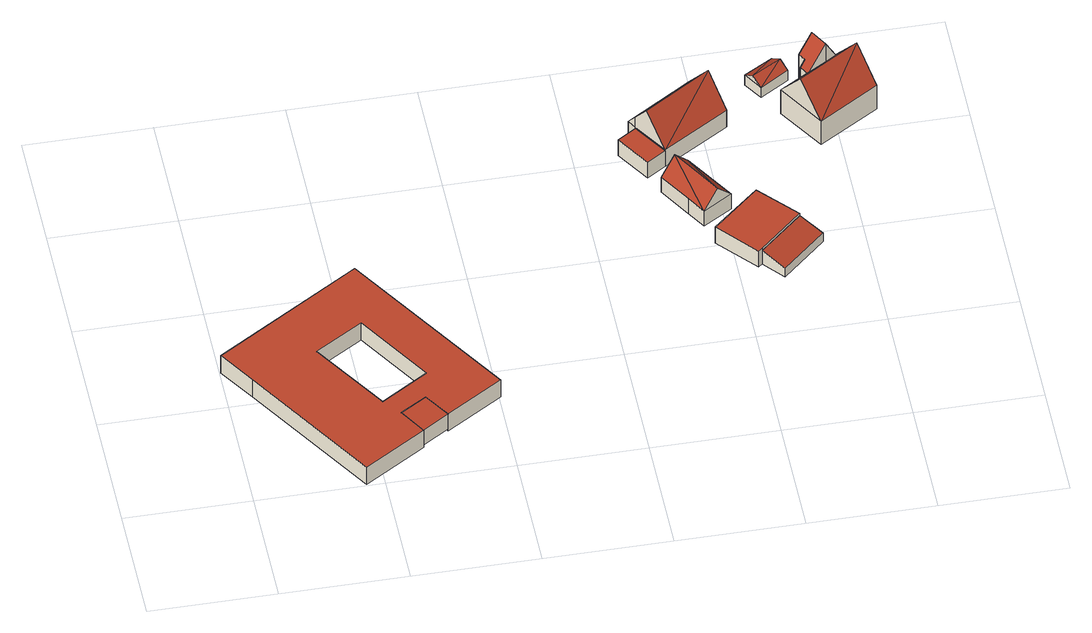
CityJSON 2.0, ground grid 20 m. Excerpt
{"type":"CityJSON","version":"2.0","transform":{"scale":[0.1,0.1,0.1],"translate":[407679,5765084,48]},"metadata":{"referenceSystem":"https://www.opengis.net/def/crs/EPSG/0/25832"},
"CityObjects":{
"building1":{"type":"Building","attributes":{"Gemeindeschluessel":"05515000","Geometrietyp2DReferenz":"3000","function":"31001_2000","roofType":"1000","measuredHeight":3.61},"address":[{"country":"Germany","locality":"Münster","thoroughfareNumber":"181","thoroughfareName":"Coermühle"}],"geometry":[{"type":"Solid","lod":"2","boundaries":[[[[0,1,2,3]],[[4,5,1,0]],[[6,7,5,4]],[[8,9,7,6]],[[10,11,9,8]],[[12,13,11,10]],[[14,15,13,12]],[[16,17,15,14]],[[18,19,20,21]],[[22,23,19,18]],[[24,25,23,22]],[[21,20,25,24]],[[3,2,17,16]],[[14,12,10,8,6,4,0,3,16],[24,22,18,21]],[[1,5,7,9,11,13,15,17,2],[19,23,25,20]]]],"semantics":{"surfaces":[{"type":"WallSurface"},{"type":"RoofSurface"},{"type":"GroundSurface"}],"values":[[0,0,0,0,0,0,0,0,0,0,0,0,0,1,2]]}}]},
"building2":{"type":"Building","attributes":{"Gemeindeschluessel":"05515000","Geometrietyp2DReferenz":"3000","function":"51009_1610","roofType":"1000","measuredHeight":3.12},"geometry":[{"type":"Solid","lod":"2","boundaries":[[[[16,26,27,3]],[[14,28,26,16]],[[12,29,28,14]],[[3,27,29,12]],[[14,16,3,12]],[[26,28,29,27]]]],"semantics":{"surfaces":[{"type":"WallSurface"},{"type":"RoofSurface"},{"type":"GroundSurface"}],"values":[[0,0,0,0,1,2]]}}]},
"building3":{"type":"Building","attributes":{"Gemeindeschluessel":"05515000","Geometrietyp2DReferenz":"3000","function":"51009_1610","roofType":"1000","measuredHeight":3.35},"geometry":[{"type":"Solid","lod":"2","boundaries":[[[[30,31,32,33]],[[34,35,31,30]],[[36,37,35,34]],[[33,32,37,36]],[[34,30,33,36]],[[31,35,37,32]]]],"semantics":{"surfaces":[{"type":"WallSurface"},{"type":"RoofSurface"},{"type":"GroundSurface"}],"values":[[0,0,0,0,1,2]]}}]},
"building4":{"type":"Building","attributes":{"Gemeindeschluessel":"05515000","Geometrietyp2DReferenz":"3000","function":"31001_2700","roofType":"3100","measuredHeight":6.06},"geometry":[{"type":"Solid","lod":"2","boundaries":[[[[38,39,40,41]],[[42,43,39,38]],[[44,45,43,42]],[[46,47,45,44]],[[41,40,47,46]],[[48,49,46]],[[38,41,46,49]],[[48,44,42]],[[49,48,42]],[[48,46,44]],[[49,42,38]],[[39,43,45,47,40]]]],"semantics":{"surfaces":[{"type":"WallSurface"},{"type":"RoofSurface"},{"type":"GroundSurface"}],"values":[[0,0,0,0,0,1,1,1,1,0,0,2]]}}]},
"building5":{"type":"Building","attributes":{"Gemeindeschluessel":"05515000","Geometrietyp2DReferenz":"3000","function":"31001_2700","roofType":"3100","measuredHeight":8.79},"geometry":[{"type":"Solid","lod":"2","boundaries":[[[[50,31,35,51]],[[52,53,31,50]],[[54,55,53,52]],[[56,57,55,54]],[[51,35,57,56]],[[58,59,51]],[[51,56,58]],[[59,58,54]],[[54,52,60,59]],[[59,60,50,51]],[[60,52,50]],[[58,56,54]],[[31,53,55,57,35]]]],"semantics":{"surfaces":[{"type":"WallSurface"},{"type":"RoofSurface"},{"type":"GroundSurface"}],"values":[[0,0,0,0,0,1,1,1,1,0,0,0,2]]}}]},
"building6":{"type":"Building","attributes":{"Gemeindeschluessel":"05515000","Geometrietyp2DReferenz":"3000","function":"31001_2460"},"children":["building6-1","building6-2"]},
"building6-1":{"type":"BuildingPart","attributes":{"roofType":"1000","measuredHeight":3.26},"parents":["building6"],"geometry":[{"type":"Solid","lod":"2","boundaries":[[[[61,62,63,64,65]],[[66,67,68]],[[69,70,66,68]],[[71,72,70,69]],[[65,64,72,71]],[[69,68,61,65,71]],[[63,66,70,72,64]],[[62,61,68,67]],[[66,63,62,67]]]],"semantics":{"surfaces":[{"type":"WallSurface"},{"type":"RoofSurface"},{"type":"GroundSurface"},{"type":"ClosureSurface"}],"values":[[0,0,0,0,0,1,2,0,3]]}}]},
"building6-2":{"type":"BuildingPart","attributes":{"roofType":"2100","measuredHeight":2.84},"parents":["building6"],"geometry":[{"type":"Solid","lod":"2","boundaries":[[[[67,66,73,74]],[[75,76,63,62]],[[74,73,76,75]],[[62,67,74,75]],[[66,63,76,73]],[[63,66,67,62]]]],"semantics":{"surfaces":[{"type":"WallSurface"},{"type":"RoofSurface"},{"type":"GroundSurface"},{"type":"ClosureSurface"}],"values":[[0,0,0,1,2,3]]}}]},
"building7":{"type":"Building","attributes":{"Gemeindeschluessel":"05515000","Geometrietyp2DReferenz":"3000","function":"31001_1310","roofType":"3100","measuredHeight":3.24},"geometry":[{"type":"Solid","lod":"2","boundaries":[[[[77,78,79,80]],[[81,82,78,77]],[[83,84,82,81]],[[80,79,84,83]],[[77,85,81]],[[83,86,80]],[[86,85,77]],[[77,80,86]],[[83,81,85]],[[85,86,83]],[[78,82,84,79]]]],"semantics":{"surfaces":[{"type":"WallSurface"},{"type":"RoofSurface"},{"type":"GroundSurface"}],"values":[[0,0,0,0,0,0,1,1,1,1,2]]}}]},
"building8":{"type":"Building","attributes":{"Gemeindeschluessel":"05515000","Geometrietyp2DReferenz":"3000","function":"31001_1000"},"address":[{"country":"Germany","locality":"Münster","thoroughfareNumber":"183","thoroughfareName":"Coermühle"}],"children":["building8-1","building8-2"]},
"building8-1":{"type":"BuildingPart","attributes":{"roofType":"3100","measuredHeight":8.56},"parents":["building8"],"geometry":[{"type":"Solid","lod":"2","boundaries":[[[[87,88,89,90]],[[91,92,88,87]],[[93,94,92,91]],[[95,96,94,93]],[[97,98,96,95]],[[99,100,98,97]],[[93,91,87,90,101,102,95]],[[103,99,97,95,102]],[[89,88,92,94,96,98,100,104]],[[105,102,101]],[[89,104,105,101,90]],[[103,102,105]],[[99,103,105,104,100]]]],"semantics":{"surfaces":[{"type":"WallSurface"},{"type":"RoofSurface"},{"type":"GroundSurface"},{"type":"ClosureSurface"}],"values":[[0,0,0,0,0,0,1,1,2,0,3,0,3]]}}]},
"building8-2":{"type":"BuildingPart","attributes":{"roofType":"3100","measuredHeight":10.54},"parents":["building8"],"geometry":[{"type":"Solid","lod":"2","boundaries":[[[[106,107,108,109]],[[110,90,89,107,106]],[[111,112,100,99,113]],[[109,108,112,111]],[[114,115,109]],[[109,111,114]],[[115,114,113]],[[113,103,105,101,110,106,115]],[[114,111,113]],[[115,106,109]],[[107,89,104,100,112,108]],[[103,113,99]],[[110,101,90]],[[89,90,101,105,104]],[[100,104,105,103,99]]]],"semantics":{"surfaces":[{"type":"WallSurface"},{"type":"RoofSurface"},{"type":"GroundSurface"},{"type":"ClosureSurface"}],"values":[[0,0,0,0,1,1,1,1,0,0,2,0,0,3,3]]}}]}
},
"vertices":[
[172,1,46],[172,1,10],[270,62,10],[270,62,46],[39,214,46],[39,214,10],[2,273,46],[2,273,10],[232,417,46],[232,417,10],[402,145,46],[402,145,10],[312,89,46],[312,89,10],[286,131,46],[286,131,10],[244,105,46],[244,105,10],[296,180,46],[296,180,10],[221,133,10],[221,133,46],[220,302,46],[220,302,10],[144,255,46],[144,255,10],
[244,105,15],[270,62,15],[286,131,15],[312,89,15],
[698,630,45],[698,630,12],[668,611,12],[668,611,45],[733,575,45],[733,575,12],[703,556,45],[703,556,12],
[717,524,42],[717,524,11],[748,473,11],[748,473,42],[763,552,42],[763,552,11],[813,470,42],[813,470,11],[767,442,42],[767,442,11],[790,456,72],[740,538,72],
[698,630,47],[733,575,47],[690,644,47],[690,644,12],[795,710,47],[795,710,12],[838,640,47],[838,640,12],[817,675,100],[711,609,100],[698,630,68],
[906,411,42],[906,411,38],[906,411,9],[851,472,9],[851,472,42],[837,349,9],[837,349,38],[837,349,42],[831,344,42],[831,344,9],[777,406,42],[777,406,9],
[866,316,9],[866,316,27],[935,379,27],[935,379,9],
[927,749,33],[927,749,12],[881,722,12],[881,722,33],[946,719,33],[946,719,12],[900,691,33],[900,691,12],[937,734,45],[890,706,45],
[961,699,56],[961,699,11],[970,683,11],[970,683,56],[969,704,67],[969,704,11],[962,716,67],[962,716,11],[984,729,97],[984,729,11],[1002,741,57],[1002,741,11],[1019,713,56],[1019,713,11],[973,685,60],[1000,701,97],[1017,712,60],[1000,701,11],[1000,701,60],
[923,654,60],[923,654,11],[970,578,11],[970,578,60],[970,683,60],[1065,637,60],[1065,637,11],[1019,713,60],[1042,675,117],[946,616,117]
]}
